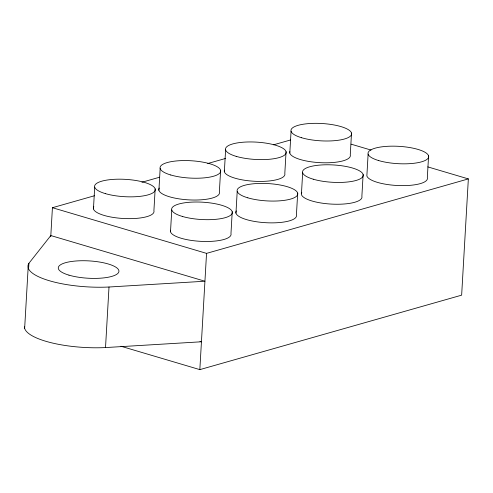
<?xml version="1.0" encoding="UTF-8"?>
<svg xmlns="http://www.w3.org/2000/svg" width="493" height="493" viewBox="0 0 493 493"><rect width="100%" height="100%" fill="white"/><g stroke="black" fill="none" stroke-linecap="round" stroke-linejoin="round"><path stroke-width="0.74" d="M24.65 328.32L28.144 267.773M28.705 267.114L28.927 263.28L50.816 235.555L204.934 281.226L109.008 287.012A60.756 17.36 3.3 0 1 28.927 263.28M50.748 236.769L52.424 207.707L94.576 195.715M93.448 208.921L94.705 187.124M199.967 341.341L201.446 341.778L105.52 347.565L109.008 287.012M155.166 188.911L153.908 210.708A30.375 8.677 3.3 0 1 122.172 218.417A30.375 8.677 3.3 0 1 93.836 206.672M158.9 190.304L160.157 168.501M170.504 231.753L171.761 209.956M199.838 369.627L206.542 253.377L468.35 178.91L461.645 295.159L199.838 369.627L120.933 346.246M220.617 170.295L219.36 192.091A30.375 8.677 3.3 0 1 187.623 199.801A30.375 8.677 3.3 0 1 159.294 188.055M224.352 171.687L225.609 149.884M232.228 211.744L230.97 233.546A30.375 8.677 3.3 0 1 200.552 241.33A30.375 8.677 3.3 0 1 170.541 230.237M235.956 213.136L237.213 191.339M286.069 151.678L284.812 173.474A30.375 8.677 3.3 0 1 254.394 181.264A30.375 8.677 3.3 0 1 224.383 170.171M289.804 153.064L291.061 131.267M297.68 193.127L296.422 214.93A30.375 8.677 3.3 0 1 264.686 222.633A30.375 8.677 3.3 0 1 236.35 210.893M302.665 172.723L301.408 194.519A30.375 8.677 3.3 0 0 334.106 204.207A30.375 8.677 3.3 0 0 361.874 196.313L363.131 174.51M351.521 133.061L350.264 154.857A30.375 8.677 3.3 0 1 319.852 162.647A30.375 8.677 3.3 0 1 289.835 151.554M368.117 154.106L366.86 175.902A30.375 8.677 3.3 0 0 399.558 185.59A30.375 8.677 3.3 0 0 427.326 177.69L428.583 155.893M141.91 182.25L159.658 177.203M207.732 163.528L225.48 158.481M273.553 144.806L290.562 139.969M351.102 144.159L371.013 150.063M427.795 166.887L468.35 178.91M52.424 207.707L206.542 253.377M105.52 347.565A60.756 17.36 3.3 0 1 24.453 326.797M301.309 193.761A30.375 8.677 3.3 0 1 301.802 192.276M68.971 275.149A30.375 8.677 3.3 0 0 118.443 272.703A30.375 8.677 3.3 0 0 78.399 260.84A30.375 8.677 3.3 0 0 68.971 275.149M170.751 174.984A30.375 8.677 3.3 0 0 220.223 172.538A30.375 8.677 3.3 0 0 180.185 160.675A30.375 8.677 3.3 0 0 170.751 174.984M247.813 197.822A30.375 8.677 3.3 0 0 297.285 195.376A30.375 8.677 3.3 0 0 257.241 183.507A30.375 8.677 3.3 0 0 247.813 197.822M313.265 179.206A30.375 8.677 3.3 0 0 362.737 176.759A30.375 8.677 3.3 0 0 322.693 164.89A30.375 8.677 3.3 0 0 313.265 179.206M236.202 156.367A30.375 8.677 3.3 0 0 285.675 153.921A30.375 8.677 3.3 0 0 245.637 142.058A30.375 8.677 3.3 0 0 236.202 156.367M301.654 137.75A30.375 8.677 3.3 0 0 351.127 135.304A30.375 8.677 3.3 0 0 311.089 123.441A30.375 8.677 3.3 0 0 301.654 137.75M378.716 160.582A30.375 8.677 3.3 0 0 428.189 158.142A30.375 8.677 3.3 0 0 388.151 146.273A30.375 8.677 3.3 0 0 378.716 160.582M105.299 193.601A30.375 8.677 3.3 0 0 154.771 191.155A30.375 8.677 3.3 0 0 114.733 179.292A30.375 8.677 3.3 0 0 105.299 193.601M182.361 216.439A30.375 8.677 3.3 0 0 231.833 213.993A30.375 8.677 3.3 0 0 191.789 202.124A30.375 8.677 3.3 0 0 182.361 216.439"/></g></svg>
